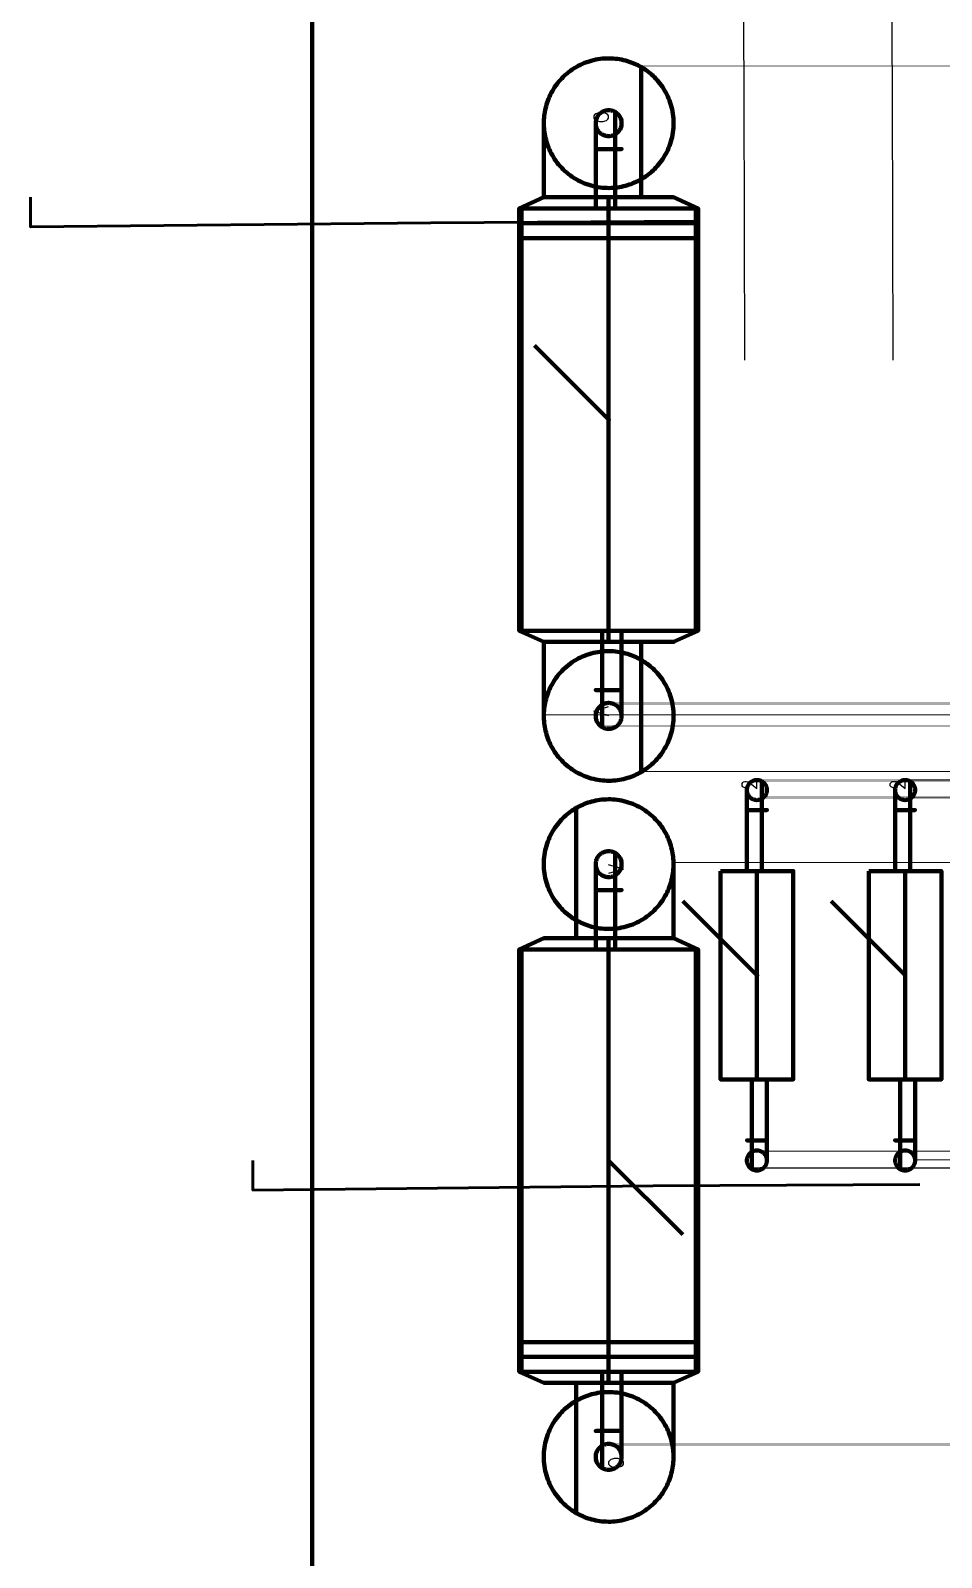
# Model space of a CAD drawing. Header units: inches. Extents: x -0.4 to 8, y -0.5 to 10.5.
# Drawn here: x -0.38 to 0.849, y 4.564 to 6.625 of the extents above; entities that cross this region are included whole.
import ezdxf

# ---------------------------------------------------------------- set-up
doc = ezdxf.new("R2010")
doc.units = ezdxf.units.IN
doc.header["$LTSCALE"] = 0.504853
doc.header["$MEASUREMENT"] = 0
for name, color, linetype in [('1', 7, 'Continuous'), ('105', 7, 'Continuous'), ('135', 7, 'Continuous'), ('2', 7, 'Continuous'), ('25', 7, 'Continuous'), ('3', 7, 'Continuous'), ('55', 7, 'Continuous'), ('80', 7, 'Continuous'), ('85', 7, 'Continuous')]:
    doc.layers.add(name, color=color, linetype=linetype)
doc.styles.get("Standard").update_dxf_attribs({"font": 'ROMANS.SHX'})

# ---------------------------------------------------------------- blocks, each defined once
blk = doc.blocks.new('H74')
at = {"color": 1, "linetype": 'Continuous', "lineweight": 211}
for p, q in [((0.115, 0.1206, 0.1206), (0.1, 0.0875, 0.1206)), ((0.685, 0.1206, 0.1206), (0.115, 0.1206, 0.1206)), ((0.7, 0.0875, 0.1206), (0.685, 0.1206, 0.1206)), ((0.1, 0, 0.2081), (0.115, 0, 0.2412)), ((0.1, 0, 0.0331), (0.115, 0)), ((0.115, 0, 0.2412), (0.685, 0, 0.2412)), ((0.115, 0), (0.685, 0)), ((0.685, 0, 0.2412), (0.7, 0, 0.2081)), ((0.685, 0), (0.7, 0, 0.0331)), ((0.1, -0.0875, 0.1206), (0.115, -0.1206, 0.1206)), ((0.685, -0.1206, 0.1206), (0.7, -0.0875, 0.1206)), ((0.115, -0.1206, 0.1206), (0.685, -0.1206, 0.1206))]:
    blk.add_line(p, q, dxfattribs=at)
at = {"color": 1, "linetype": 'Continuous', "lineweight": 211, "extrusion": (1, 0, 0)}
for centre, radius in [((0, 0.1206, 0.115), 0.1206), ((0, 0.1206, 0.685), 0.1206), ((0, 0.1206, 0.7), 0.0875)]:
    blk.add_circle(centre, radius, dxfattribs=at)
at = {"color": 1, "linetype": 'Continuous', "lineweight": 211, "extrusion": (-1, 0, 0)}
for centre, radius in [((0, 0.1206, -0.115), 0.1206), ((0, 0.1206, -0.685), 0.1206), ((0, 0.1206, -0.1), 0.0875)]:
    blk.add_circle(centre, radius, dxfattribs=at)
at = {"color": 1, "linetype": 'Continuous', "lineweight": 211}
for points, weights, knots in [([(0, 0.0875), (0.151554, 0.0875), (0.075777, -0.04375), (0, -0.175), (-0.075777, -0.04375), (-0.151554, 0.0875), (0, 0.0875)], [1, 0.5, 1, 0.5, 1, 0.5, 1], [0, 0, 0, 0.33333333, 0.33333333, 0.66666667, 0.66666667, 1, 1, 1]), ([(0, 0.0875), (0.151554, 0.0875), (0.075777, -0.04375), (0, -0.175), (-0.075777, -0.04375), (-0.151554, 0.0875), (0, 0.0875)], [1, 0.5, 1, 0.5, 1, 0.5, 1], [0, 0, 0, 0.33333333, 0.33333333, 0.66666667, 0.66666667, 1, 1, 1]), ([(0.1, 0.0875, 0.1206), (0.09375, 0.0875, 0.1206), (0.0875, 0.0875, 0.1206), (0, 0.0875, 0.1206), (0, 0.0875, 0.0331), (0, 0.0875, 0.01655), (0, 0.0875)], [1, 1, 1, 0.707106781187, 1, 1, 1], [0, 0, 0, 0.07381438, 0.07381438, 0.80453951, 0.80453951, 1, 1, 1]), ([(0.1, 0.0875, 0.1206), (0.1, 0.0875, 0.272154), (0.1, -0.04375, 0.196377), (0.1, -0.175, 0.1206), (0.1, -0.04375, 0.044823), (0.1, 0.0875, -0.030954), (0.1, 0.0875, 0.1206)], [1, 0.5, 1, 0.5, 1, 0.5, 1], [0, 0, 0, 0.33333333, 0.33333333, 0.66666667, 0.66666667, 1, 1, 1]), ([(0.8, 0.0875), (0.8, 0.0875, 0.01655), (0.8, 0.0875, 0.0331), (0.8, 0.0875, 0.1206), (0.7125, 0.0875, 0.1206), (0.70625, 0.0875, 0.1206), (0.7, 0.0875, 0.1206)], [1, 1, 1, 0.707106781187, 1, 1, 1], [0, 0, 0, 0.19546049, 0.19546049, 0.92618562, 0.92618562, 1, 1, 1]), ([(0.7, 0.0875, 0.1206), (0.7, 0.0875, -0.030954), (0.7, -0.04375, 0.044823), (0.7, -0.175, 0.1206), (0.7, -0.04375, 0.196377), (0.7, 0.0875, 0.272154), (0.7, 0.0875, 0.1206)], [1, 0.5, 1, 0.5, 1, 0.5, 1], [0, 0, 0, 0.33333333, 0.33333333, 0.66666667, 0.66666667, 1, 1, 1]), ([(0.8, 0.0875), (0.951554, 0.0875), (0.875777, -0.04375), (0.8, -0.175), (0.724223, -0.04375), (0.648446, 0.0875), (0.8, 0.0875)], [1, 0.5, 1, 0.5, 1, 0.5, 1], [0, 0, 0, 0.33333333, 0.33333333, 0.66666667, 0.66666667, 1, 1, 1]), ([(0.8, 0.0875), (0.951554, 0.0875), (0.875777, -0.04375), (0.8, -0.175), (0.724223, -0.04375), (0.648446, 0.0875), (0.8, 0.0875)], [1, 0.5, 1, 0.5, 1, 0.5, 1], [0, 0, 0, 0.33333333, 0.33333333, 0.66666667, 0.66666667, 1, 1, 1]), ([(-0.075777, -0.04375), (-0.075777, -0.04375, 0.01655), (-0.075777, -0.04375, 0.0331), (-0.075777, -0.04375, 0.196377), (0.0875, -0.04375, 0.196377), (0.09375, -0.04375, 0.196377), (0.1, -0.04375, 0.196377)], [1, 1, 1, 0.707106781187, 1, 1, 1], [0, 0, 0, 0.19546049, 0.19546049, 0.92618562, 0.92618562, 1, 1, 1]), ([(0.075777, -0.04375), (0.075777, -0.04375, 0.01655), (0.075777, -0.04375, 0.0331), (0.075777, -0.04375, 0.044823), (0.0875, -0.04375, 0.044823), (0.09375, -0.04375, 0.044823), (0.1, -0.04375, 0.044823)], [1, 1, 1, 0.707106781187, 1, 1, 1], [0, 0, 0, 0.19546049, 0.19546049, 0.92618562, 0.92618562, 1, 1, 1]), ([(0.7, -0.04375, 0.196377), (0.70625, -0.04375, 0.196377), (0.7125, -0.04375, 0.196377), (0.875777, -0.04375, 0.196377), (0.875777, -0.04375, 0.0331), (0.875777, -0.04375, 0.01655), (0.875777, -0.04375)], [1, 1, 1, 0.707106781187, 1, 1, 1], [0, 0, 0, 0.07381438, 0.07381438, 0.80453951, 0.80453951, 1, 1, 1]), ([(0.7, -0.04375, 0.044823), (0.70625, -0.04375, 0.044823), (0.7125, -0.04375, 0.044823), (0.724223, -0.04375, 0.044823), (0.724223, -0.04375, 0.0331), (0.724223, -0.04375, 0.01655), (0.724223, -0.04375)], [1, 1, 1, 0.707106781187, 1, 1, 1], [0, 0, 0, 0.07381438, 0.07381438, 0.80453951, 0.80453951, 1, 1, 1])]:
    blk.add_rational_spline(points, weights, degree=2, knots=knots, dxfattribs=at)
at = {"layer": '2', "color": 3, "linetype": 'Continuous', "lineweight": 211}
blk.add_line((0.400006, 0, 0.106522), (0.500006, 0.1, 0.206522), dxfattribs=at)
blk.add_point((0.400006, 0, 0.106522), dxfattribs=at)
blk = doc.blocks.new('VR4')
at = {"color": 1, "linetype": 'Continuous', "lineweight": 211}
for p, q in [((0.685, 0.1175, 0.1205), (0.115, 0.1175, 0.1205)), ((0.685, 0.1175, 0.1205), (0.115, 0.1175, 0.1205)), ((0.685, 0.1175, 0.1205), (0.115, 0.1175, 0.1205)), ((0.665, 0.118, 0.1205), (0.645, 0.118, 0.1205)), ((0.685, 0, 0.003), (0.115, 0, 0.003)), ((0.115, 0, 0.238), (0.685, 0, 0.238)), ((0.685, 0, 0.003), (0.115, 0, 0.003)), ((0.115, 0, 0.238), (0.685, 0, 0.238)), ((0.685, 0, 0.003), (0.115, 0, 0.003)), ((0.115, 0, 0.238), (0.685, 0, 0.238)), ((0.645, 0, 0.2385), (0.665, 0, 0.2385)), ((0.645, 0, 0.0025), (0.665, 0, 0.0025)), ((0.685, -0.1175, 0.1205), (0.115, -0.1175, 0.1205)), ((0.685, -0.1175, 0.1205), (0.115, -0.1175, 0.1205)), ((0.685, -0.1175, 0.1205), (0.115, -0.1175, 0.1205)), ((0.645, -0.118, 0.1205), (0.665, -0.118, 0.1205))]:
    blk.add_line(p, q, dxfattribs=at)
at = {"color": 1, "linetype": 'Continuous', "lineweight": 211, "extrusion": (-1, 0, 0)}
for centre, radius in [((0, 0.1205, -0.115), 0.1175), ((0, 0.1205, -0.115), 0.1175), ((0, 0.1205, -0.115), 0.1175), ((0, 0.1205, -0.645), 0.118)]:
    blk.add_circle(centre, radius, dxfattribs=at)
at = {"color": 1, "linetype": 'Continuous', "lineweight": 211, "extrusion": (1, 0, 0)}
for centre, radius in [((0, 0.1205, 0.115), 0.1175), ((0, 0.1205, 0.665), 0.118), ((0, 0.1205, 0.685), 0.1175), ((0, 0.1205, 0.685), 0.1175), ((0, 0.1205, 0.685), 0.1175), ((0, 0.1205, 0.685), 0.1175)]:
    blk.add_circle(centre, radius, dxfattribs=at)
at = {"layer": '1', "color": 2, "linetype": 'Continuous', "lineweight": 211}
for points, weights, knots in [([(0, -0.0175, -0.082), (-0.030311, -0.0175, -0.082), (-0.015155, 0.00875, -0.082), (0, 0.035, -0.082), (0.015155, 0.00875, -0.082), (0.030311, -0.0175, -0.082), (0, -0.0175, -0.082)], [1, 0.5, 1, 0.5, 1, 0.5, 1], [0, 0, 0, 0.33333333, 0.33333333, 0.66666667, 0.66666667, 1, 1, 1]), ([(0, -0.0175, 0.0855), (-0.030311, -0.0175, 0.0855), (-0.015155, 0.00875, 0.0855), (0, 0.035, 0.0855), (0.015155, 0.00875, 0.0855), (0.030311, -0.0175, 0.0855), (0, -0.0175, 0.0855)], [1, 0.5, 1, 0.5, 1, 0.5, 1], [0, 0, 0, 0.33333333, 0.33333333, 0.66666667, 0.66666667, 1, 1, 1]), ([(0.115, 0.00875, 0.135655), (0.075, 0.00875, 0.135655), (0.035, 0.00875, 0.135655), (-0.015155, 0.00875, 0.135655), (-0.015155, 0.00875, 0.0855), (-0.015155, 0.00875, 0.00175), (-0.015155, 0.00875, -0.082)], [1, 1, 1, 0.707106781187, 1, 1, 1], [0, 0, 0, 0.26936256, 0.26936256, 0.43602214, 0.43602214, 1, 1, 1]), ([(0.115, 0.00875, 0.105345), (0.075, 0.00875, 0.105345), (0.035, 0.00875, 0.105345), (0.015155, 0.00875, 0.105345), (0.015155, 0.00875, 0.0855), (0.015155, 0.00875, 0.00175), (0.015155, 0.00875, -0.082)], [1, 1, 1, 0.707106781187, 1, 1, 1], [0, 0, 0, 0.26936256, 0.26936256, 0.43602214, 0.43602214, 1, 1, 1]), ([(0.035, -0.0175, 0.1205), (0.035, -0.0175, 0.150811), (0.035, 0.00875, 0.135655), (0.035, 0.035, 0.1205), (0.035, 0.00875, 0.105345), (0.035, -0.0175, 0.090189), (0.035, -0.0175, 0.1205)], [1, 0.5, 1, 0.5, 1, 0.5, 1], [0, 0, 0, 0.33333333, 0.33333333, 0.66666667, 0.66666667, 1, 1, 1]), ([(0.115, -0.0175, 0.1205), (0.115, -0.0175, 0.090189), (0.115, 0.00875, 0.105345), (0.115, 0.035, 0.1205), (0.115, 0.00875, 0.135655), (0.115, -0.0175, 0.150811), (0.115, -0.0175, 0.1205)], [1, 0.5, 1, 0.5, 1, 0.5, 1], [0, 0, 0, 0.33333333, 0.33333333, 0.66666667, 0.66666667, 1, 1, 1]), ([(0.8, 0.0175, -0.082), (0.8, 0.0175, 0.00175), (0.8, 0.0175, 0.0855), (0.8, 0.0175, 0.1205), (0.765, 0.0175, 0.1205), (0.725, 0.0175, 0.1205), (0.685, 0.0175, 0.1205)], [1, 1, 1, 0.707106781187, 1, 1, 1], [0, 0, 0, 0.56397786, 0.56397786, 0.73063744, 0.73063744, 1, 1, 1]), ([(0.685, 0.0175, 0.1205), (0.685, 0.0175, 0.090189), (0.685, -0.00875, 0.105345), (0.685, -0.035, 0.1205), (0.685, -0.00875, 0.135655), (0.685, 0.0175, 0.150811), (0.685, 0.0175, 0.1205)], [1, 0.5, 1, 0.5, 1, 0.5, 1], [0, 0, 0, 0.33333333, 0.33333333, 0.66666667, 0.66666667, 1, 1, 1]), ([(0.765, 0.0175, 0.1205), (0.765, 0.0175, 0.150811), (0.765, -0.00875, 0.135655), (0.765, -0.035, 0.1205), (0.765, -0.00875, 0.105345), (0.765, 0.0175, 0.090189), (0.765, 0.0175, 0.1205)], [1, 0.5, 1, 0.5, 1, 0.5, 1], [0, 0, 0, 0.33333333, 0.33333333, 0.66666667, 0.66666667, 1, 1, 1]), ([(0.8, 0.0175, 0.0855), (0.830311, 0.0175, 0.0855), (0.815155, -0.00875, 0.0855), (0.8, -0.035, 0.0855), (0.784845, -0.00875, 0.0855), (0.769689, 0.0175, 0.0855), (0.8, 0.0175, 0.0855)], [1, 0.5, 1, 0.5, 1, 0.5, 1], [0, 0, 0, 0.33333333, 0.33333333, 0.66666667, 0.66666667, 1, 1, 1]), ([(0.8, 0.0175, -0.082), (0.830311, 0.0175, -0.082), (0.815155, -0.00875, -0.082), (0.8, -0.035, -0.082), (0.784845, -0.00875, -0.082), (0.769689, 0.0175, -0.082), (0.8, 0.0175, -0.082)], [1, 0.5, 1, 0.5, 1, 0.5, 1], [0, 0, 0, 0.33333333, 0.33333333, 0.66666667, 0.66666667, 1, 1, 1]), ([(0, -0.0175, -0.082), (0, -0.0175, 0.00175), (0, -0.0175, 0.0855), (0, -0.0175, 0.1205), (0.035, -0.0175, 0.1205), (0.075, -0.0175, 0.1205), (0.115, -0.0175, 0.1205)], [1, 1, 1, 0.707106781187, 1, 1, 1], [0, 0, 0, 0.56397786, 0.56397786, 0.73063744, 0.73063744, 1, 1, 1]), ([(0.685, -0.00875, 0.135655), (0.725, -0.00875, 0.135655), (0.765, -0.00875, 0.135655), (0.815155, -0.00875, 0.135655), (0.815155, -0.00875, 0.0855), (0.815155, -0.00875, 0.00175), (0.815155, -0.00875, -0.082)], [1, 1, 1, 0.707106781187, 1, 1, 1], [0, 0, 0, 0.26936256, 0.26936256, 0.43602214, 0.43602214, 1, 1, 1]), ([(0.685, -0.00875, 0.105345), (0.725, -0.00875, 0.105345), (0.765, -0.00875, 0.105345), (0.784845, -0.00875, 0.105345), (0.784845, -0.00875, 0.0855), (0.784845, -0.00875, 0.00175), (0.784845, -0.00875, -0.082)], [1, 1, 1, 0.707106781187, 1, 1, 1], [0, 0, 0, 0.26936256, 0.26936256, 0.43602214, 0.43602214, 1, 1, 1])]:
    blk.add_rational_spline(points, weights, degree=2, knots=knots, dxfattribs=at)
at = {"layer": '2', "color": 2, "linetype": 'Continuous', "lineweight": 211}
blk.add_line((0.4, 0, 0.1205), (0.5, 0.1, 0.2205), dxfattribs=at)
blk.add_point((0.4, 0, 0.1205), dxfattribs=at)
at = {"layer": '3', "color": 2, "linetype": 'Continuous', "lineweight": 211, "char_height": 0.02, "attachment_point": 1}
for s, insert in [('{\\W0.859491;A}', (0, 0.02, 0.003)), ('{\\W0.872620;C}', (0.8, 0.02, 0.003))]:
    blk.add_mtext(s, dxfattribs=dict(at, insert=insert))
blk = doc.blocks.new('T2')
at = {"layer": '3', "color": 5, "linetype": 'Continuous', "lineweight": 211, "insert": (0, 0.04), "char_height": 0.04, "attachment_point": 1}
blk.add_mtext('{\\W105.000000;1}', dxfattribs=at)
blk = doc.blocks.new('VR3')
at = {"color": 1, "linetype": 'Continuous', "lineweight": 211}
for p, q in [((0.685, 0.1175, 0.1205), (0.115, 0.1175, 0.1205)), ((0.685, 0.1175, 0.1205), (0.115, 0.1175, 0.1205)), ((0.685, 0.1175, 0.1205), (0.115, 0.1175, 0.1205)), ((0.665, 0.118, 0.1205), (0.645, 0.118, 0.1205)), ((0.685, 0, 0.003), (0.115, 0, 0.003)), ((0.115, 0, 0.238), (0.685, 0, 0.238)), ((0.685, 0, 0.003), (0.115, 0, 0.003)), ((0.115, 0, 0.238), (0.685, 0, 0.238)), ((0.685, 0, 0.003), (0.115, 0, 0.003)), ((0.115, 0, 0.238), (0.685, 0, 0.238)), ((0.645, 0, 0.2385), (0.665, 0, 0.2385)), ((0.645, 0, 0.0025), (0.665, 0, 0.0025)), ((0.685, -0.1175, 0.1205), (0.115, -0.1175, 0.1205)), ((0.685, -0.1175, 0.1205), (0.115, -0.1175, 0.1205)), ((0.685, -0.1175, 0.1205), (0.115, -0.1175, 0.1205)), ((0.645, -0.118, 0.1205), (0.665, -0.118, 0.1205))]:
    blk.add_line(p, q, dxfattribs=at)
at = {"color": 1, "linetype": 'Continuous', "lineweight": 211, "extrusion": (-1, 0, 0)}
for centre, radius in [((0, 0.1205, -0.115), 0.1175), ((0, 0.1205, -0.115), 0.1175), ((0, 0.1205, -0.115), 0.1175), ((0, 0.1205, -0.645), 0.118)]:
    blk.add_circle(centre, radius, dxfattribs=at)
at = {"color": 1, "linetype": 'Continuous', "lineweight": 211, "extrusion": (1, 0, 0)}
for centre, radius in [((0, 0.1205, 0.115), 0.1175), ((0, 0.1205, 0.665), 0.118), ((0, 0.1205, 0.685), 0.1175), ((0, 0.1205, 0.685), 0.1175), ((0, 0.1205, 0.685), 0.1175), ((0, 0.1205, 0.685), 0.1175)]:
    blk.add_circle(centre, radius, dxfattribs=at)
at = {"layer": '1', "color": 2, "linetype": 'Continuous', "lineweight": 211}
for points, weights, knots in [([(0, -0.0175, -0.082), (-0.030311, -0.0175, -0.082), (-0.015155, 0.00875, -0.082), (0, 0.035, -0.082), (0.015155, 0.00875, -0.082), (0.030311, -0.0175, -0.082), (0, -0.0175, -0.082)], [1, 0.5, 1, 0.5, 1, 0.5, 1], [0, 0, 0, 0.33333333, 0.33333333, 0.66666667, 0.66666667, 1, 1, 1]), ([(0, -0.0175, 0.0855), (-0.030311, -0.0175, 0.0855), (-0.015155, 0.00875, 0.0855), (0, 0.035, 0.0855), (0.015155, 0.00875, 0.0855), (0.030311, -0.0175, 0.0855), (0, -0.0175, 0.0855)], [1, 0.5, 1, 0.5, 1, 0.5, 1], [0, 0, 0, 0.33333333, 0.33333333, 0.66666667, 0.66666667, 1, 1, 1]), ([(0.115, 0.00875, 0.135655), (0.075, 0.00875, 0.135655), (0.035, 0.00875, 0.135655), (-0.015155, 0.00875, 0.135655), (-0.015155, 0.00875, 0.0855), (-0.015155, 0.00875, 0.00175), (-0.015155, 0.00875, -0.082)], [1, 1, 1, 0.707106781187, 1, 1, 1], [0, 0, 0, 0.26936256, 0.26936256, 0.43602214, 0.43602214, 1, 1, 1]), ([(0.115, 0.00875, 0.105345), (0.075, 0.00875, 0.105345), (0.035, 0.00875, 0.105345), (0.015155, 0.00875, 0.105345), (0.015155, 0.00875, 0.0855), (0.015155, 0.00875, 0.00175), (0.015155, 0.00875, -0.082)], [1, 1, 1, 0.707106781187, 1, 1, 1], [0, 0, 0, 0.26936256, 0.26936256, 0.43602214, 0.43602214, 1, 1, 1]), ([(0.035, -0.0175, 0.1205), (0.035, -0.0175, 0.150811), (0.035, 0.00875, 0.135655), (0.035, 0.035, 0.1205), (0.035, 0.00875, 0.105345), (0.035, -0.0175, 0.090189), (0.035, -0.0175, 0.1205)], [1, 0.5, 1, 0.5, 1, 0.5, 1], [0, 0, 0, 0.33333333, 0.33333333, 0.66666667, 0.66666667, 1, 1, 1]), ([(0.115, -0.0175, 0.1205), (0.115, -0.0175, 0.090189), (0.115, 0.00875, 0.105345), (0.115, 0.035, 0.1205), (0.115, 0.00875, 0.135655), (0.115, -0.0175, 0.150811), (0.115, -0.0175, 0.1205)], [1, 0.5, 1, 0.5, 1, 0.5, 1], [0, 0, 0, 0.33333333, 0.33333333, 0.66666667, 0.66666667, 1, 1, 1]), ([(0.8, 0.0175, -0.082), (0.8, 0.0175, 0.00175), (0.8, 0.0175, 0.0855), (0.8, 0.0175, 0.1205), (0.765, 0.0175, 0.1205), (0.725, 0.0175, 0.1205), (0.685, 0.0175, 0.1205)], [1, 1, 1, 0.707106781187, 1, 1, 1], [0, 0, 0, 0.56397786, 0.56397786, 0.73063744, 0.73063744, 1, 1, 1]), ([(0.685, 0.0175, 0.1205), (0.685, 0.0175, 0.090189), (0.685, -0.00875, 0.105345), (0.685, -0.035, 0.1205), (0.685, -0.00875, 0.135655), (0.685, 0.0175, 0.150811), (0.685, 0.0175, 0.1205)], [1, 0.5, 1, 0.5, 1, 0.5, 1], [0, 0, 0, 0.33333333, 0.33333333, 0.66666667, 0.66666667, 1, 1, 1]), ([(0.765, 0.0175, 0.1205), (0.765, 0.0175, 0.150811), (0.765, -0.00875, 0.135655), (0.765, -0.035, 0.1205), (0.765, -0.00875, 0.105345), (0.765, 0.0175, 0.090189), (0.765, 0.0175, 0.1205)], [1, 0.5, 1, 0.5, 1, 0.5, 1], [0, 0, 0, 0.33333333, 0.33333333, 0.66666667, 0.66666667, 1, 1, 1]), ([(0.8, 0.0175, 0.0855), (0.830311, 0.0175, 0.0855), (0.815155, -0.00875, 0.0855), (0.8, -0.035, 0.0855), (0.784845, -0.00875, 0.0855), (0.769689, 0.0175, 0.0855), (0.8, 0.0175, 0.0855)], [1, 0.5, 1, 0.5, 1, 0.5, 1], [0, 0, 0, 0.33333333, 0.33333333, 0.66666667, 0.66666667, 1, 1, 1]), ([(0.8, 0.0175, -0.082), (0.830311, 0.0175, -0.082), (0.815155, -0.00875, -0.082), (0.8, -0.035, -0.082), (0.784845, -0.00875, -0.082), (0.769689, 0.0175, -0.082), (0.8, 0.0175, -0.082)], [1, 0.5, 1, 0.5, 1, 0.5, 1], [0, 0, 0, 0.33333333, 0.33333333, 0.66666667, 0.66666667, 1, 1, 1]), ([(0, -0.0175, -0.082), (0, -0.0175, 0.00175), (0, -0.0175, 0.0855), (0, -0.0175, 0.1205), (0.035, -0.0175, 0.1205), (0.075, -0.0175, 0.1205), (0.115, -0.0175, 0.1205)], [1, 1, 1, 0.707106781187, 1, 1, 1], [0, 0, 0, 0.56397786, 0.56397786, 0.73063744, 0.73063744, 1, 1, 1]), ([(0.685, -0.00875, 0.135655), (0.725, -0.00875, 0.135655), (0.765, -0.00875, 0.135655), (0.815155, -0.00875, 0.135655), (0.815155, -0.00875, 0.0855), (0.815155, -0.00875, 0.00175), (0.815155, -0.00875, -0.082)], [1, 1, 1, 0.707106781187, 1, 1, 1], [0, 0, 0, 0.26936256, 0.26936256, 0.43602214, 0.43602214, 1, 1, 1]), ([(0.685, -0.00875, 0.105345), (0.725, -0.00875, 0.105345), (0.765, -0.00875, 0.105345), (0.784845, -0.00875, 0.105345), (0.784845, -0.00875, 0.0855), (0.784845, -0.00875, 0.00175), (0.784845, -0.00875, -0.082)], [1, 1, 1, 0.707106781187, 1, 1, 1], [0, 0, 0, 0.26936256, 0.26936256, 0.43602214, 0.43602214, 1, 1, 1])]:
    blk.add_rational_spline(points, weights, degree=2, knots=knots, dxfattribs=at)
at = {"layer": '2', "color": 2, "linetype": 'Continuous', "lineweight": 211}
blk.add_line((0.4, 0, 0.1205), (0.5, 0.1, 0.2205), dxfattribs=at)
blk.add_point((0.4, 0, 0.1205), dxfattribs=at)
at = {"layer": '3', "color": 2, "linetype": 'Continuous', "lineweight": 211, "char_height": 0.02, "attachment_point": 1}
for s, insert in [('{\\W0.859491;A}', (0, 0.02, 0.003)), ('{\\W0.872620;C}', (0.8, 0.02, 0.003))]:
    blk.add_mtext(s, dxfattribs=dict(at, insert=insert))
blk = doc.blocks.new('L2')
at = {"layer": '3', "color": 5, "linetype": 'Continuous', "lineweight": 211, "insert": (0, 0.04), "char_height": 0.04, "attachment_point": 1}
blk.add_mtext('{\\W105.000000;1}', dxfattribs=at)
blk = doc.blocks.new('R25')
at = {"color": 1, "linetype": 'Continuous', "lineweight": 211}
for p, q in [((0.3905, 0.049, 0.049), (0.1095, 0.049, 0.049)), ((0.3905, 0.049, 0.049), (0.1095, 0.049, 0.049)), ((0.3905, 0.049, 0.049), (0.1095, 0.049, 0.049)), ((0.1095, 0, 0.098), (0.3905, 0, 0.098)), ((0.3905, 0), (0.1095, 0)), ((0.1095, 0, 0.098), (0.3905, 0, 0.098)), ((0.3905, 0), (0.1095, 0)), ((0.1095, 0, 0.098), (0.3905, 0, 0.098)), ((0.3905, 0), (0.1095, 0)), ((0.3905, -0.049, 0.049), (0.1095, -0.049, 0.049)), ((0.3905, -0.049, 0.049), (0.1095, -0.049, 0.049)), ((0.3905, -0.049, 0.049), (0.1095, -0.049, 0.049))]:
    blk.add_line(p, q, dxfattribs=at)
at = {"color": 1, "linetype": 'Continuous', "lineweight": 211, "extrusion": (-1, 0, 0)}
blk.add_circle((0, 0.049, -0.1095), 0.049, dxfattribs=at)
blk.add_circle((0, 0.049, -0.1095), 0.049, dxfattribs=at)
blk.add_circle((0, 0.049, -0.1095), 0.049, dxfattribs=at)
at = {"color": 1, "linetype": 'Continuous', "lineweight": 211, "extrusion": (1, 0, 0)}
for centre in [(0, 0.049, 0.1095), (0, 0.049, 0.3905), (0, 0.049, 0.3905), (0, 0.049, 0.3905), (0, 0.049, 0.3905)]:
    blk.add_circle(centre, 0.049, dxfattribs=at)
at = {"layer": '1', "color": 2, "linetype": 'Continuous', "lineweight": 211}
for points, weights, knots in [([(0, -0.0135, -0.082), (-0.023383, -0.0135, -0.082), (-0.011691, 0.00675, -0.082), (0, 0.027, -0.082), (0.011691, 0.00675, -0.082), (0.023383, -0.0135, -0.082), (0, -0.0135, -0.082)], [1, 0.5, 1, 0.5, 1, 0.5, 1], [0, 0, 0, 0.33333333, 0.33333333, 0.66666667, 0.66666667, 1, 1, 1]), ([(0, -0.0135, 0.022), (-0.023383, -0.0135, 0.022), (-0.011691, 0.00675, 0.022), (0, 0.027, 0.022), (0.011691, 0.00675, 0.022), (0.023383, -0.0135, 0.022), (0, -0.0135, 0.022)], [1, 0.5, 1, 0.5, 1, 0.5, 1], [0, 0, 0, 0.33333333, 0.33333333, 0.66666667, 0.66666667, 1, 1, 1]), ([(0.1095, 0.00675, 0.060691), (0.06825, 0.00675, 0.060691), (0.027, 0.00675, 0.060691), (-0.011691, 0.00675, 0.060691), (-0.011691, 0.00675, 0.022), (-0.011691, 0.00675, -0.03), (-0.011691, 0.00675, -0.082)], [1, 1, 1, 0.707106781187, 1, 1, 1], [0, 0, 0, 0.36718274, 0.36718274, 0.53712722, 0.53712722, 1, 1, 1]), ([(0.1095, 0.00675, 0.037309), (0.06825, 0.00675, 0.037309), (0.027, 0.00675, 0.037309), (0.011691, 0.00675, 0.037309), (0.011691, 0.00675, 0.022), (0.011691, 0.00675, -0.03), (0.011691, 0.00675, -0.082)], [1, 1, 1, 0.707106781187, 1, 1, 1], [0, 0, 0, 0.36718274, 0.36718274, 0.53712722, 0.53712722, 1, 1, 1]), ([(0.027, -0.0135, 0.049), (0.027, -0.0135, 0.072383), (0.027, 0.00675, 0.060691), (0.027, 0.027, 0.049), (0.027, 0.00675, 0.037309), (0.027, -0.0135, 0.025617), (0.027, -0.0135, 0.049)], [1, 0.5, 1, 0.5, 1, 0.5, 1], [0, 0, 0, 0.33333333, 0.33333333, 0.66666667, 0.66666667, 1, 1, 1]), ([(0.1095, -0.0135, 0.049), (0.1095, -0.0135, 0.025617), (0.1095, 0.00675, 0.037309), (0.1095, 0.027, 0.049), (0.1095, 0.00675, 0.060691), (0.1095, -0.0135, 0.072383), (0.1095, -0.0135, 0.049)], [1, 0.5, 1, 0.5, 1, 0.5, 1], [0, 0, 0, 0.33333333, 0.33333333, 0.66666667, 0.66666667, 1, 1, 1]), ([(0.5, 0.0135, -0.082), (0.5, 0.0135, -0.03), (0.5, 0.0135, 0.022), (0.5, 0.0135, 0.049), (0.473, 0.0135, 0.049), (0.43175, 0.0135, 0.049), (0.3905, 0.0135, 0.049)], [1, 1, 1, 0.707106781187, 1, 1, 1], [0, 0, 0, 0.46287278, 0.46287278, 0.63281726, 0.63281726, 1, 1, 1]), ([(0.3905, 0.0135, 0.049), (0.3905, 0.0135, 0.025617), (0.3905, -0.00675, 0.037309), (0.3905, -0.027, 0.049), (0.3905, -0.00675, 0.060691), (0.3905, 0.0135, 0.072383), (0.3905, 0.0135, 0.049)], [1, 0.5, 1, 0.5, 1, 0.5, 1], [0, 0, 0, 0.33333333, 0.33333333, 0.66666667, 0.66666667, 1, 1, 1]), ([(0.473, 0.0135, 0.049), (0.473, 0.0135, 0.072383), (0.473, -0.00675, 0.060691), (0.473, -0.027, 0.049), (0.473, -0.00675, 0.037309), (0.473, 0.0135, 0.025617), (0.473, 0.0135, 0.049)], [1, 0.5, 1, 0.5, 1, 0.5, 1], [0, 0, 0, 0.33333333, 0.33333333, 0.66666667, 0.66666667, 1, 1, 1]), ([(0.5, 0.0135, 0.022), (0.523383, 0.0135, 0.022), (0.511691, -0.00675, 0.022), (0.5, -0.027, 0.022), (0.488309, -0.00675, 0.022), (0.476617, 0.0135, 0.022), (0.5, 0.0135, 0.022)], [1, 0.5, 1, 0.5, 1, 0.5, 1], [0, 0, 0, 0.33333333, 0.33333333, 0.66666667, 0.66666667, 1, 1, 1]), ([(0.5, 0.0135, -0.082), (0.523383, 0.0135, -0.082), (0.511691, -0.00675, -0.082), (0.5, -0.027, -0.082), (0.488309, -0.00675, -0.082), (0.476617, 0.0135, -0.082), (0.5, 0.0135, -0.082)], [1, 0.5, 1, 0.5, 1, 0.5, 1], [0, 0, 0, 0.33333333, 0.33333333, 0.66666667, 0.66666667, 1, 1, 1]), ([(0, -0.0135, -0.082), (0, -0.0135, -0.03), (0, -0.0135, 0.022), (0, -0.0135, 0.049), (0.027, -0.0135, 0.049), (0.06825, -0.0135, 0.049), (0.1095, -0.0135, 0.049)], [1, 1, 1, 0.707106781187, 1, 1, 1], [0, 0, 0, 0.46287278, 0.46287278, 0.63281726, 0.63281726, 1, 1, 1]), ([(0.3905, -0.00675, 0.060691), (0.43175, -0.00675, 0.060691), (0.473, -0.00675, 0.060691), (0.511691, -0.00675, 0.060691), (0.511691, -0.00675, 0.022), (0.511691, -0.00675, -0.03), (0.511691, -0.00675, -0.082)], [1, 1, 1, 0.707106781187, 1, 1, 1], [0, 0, 0, 0.36718274, 0.36718274, 0.53712722, 0.53712722, 1, 1, 1]), ([(0.3905, -0.00675, 0.037309), (0.43175, -0.00675, 0.037309), (0.473, -0.00675, 0.037309), (0.488309, -0.00675, 0.037309), (0.488309, -0.00675, 0.022), (0.488309, -0.00675, -0.03), (0.488309, -0.00675, -0.082)], [1, 1, 1, 0.707106781187, 1, 1, 1], [0, 0, 0, 0.36718274, 0.36718274, 0.53712722, 0.53712722, 1, 1, 1])]:
    blk.add_rational_spline(points, weights, degree=2, knots=knots, dxfattribs=at)
at = {"layer": '2', "color": 2, "linetype": 'Continuous', "lineweight": 211}
blk.add_line((0.25, 0, 0.049), (0.35, 0.1, 0.149), dxfattribs=at)
blk.add_point((0.25, 0, 0.049), dxfattribs=at)
at = {"layer": '3', "color": 2, "linetype": 'Continuous', "lineweight": 211, "char_height": 0.02, "attachment_point": 1}
for s, insert in [('{\\W0.852075;2}', (0.5, 0.02)), ('{\\W210.000000;1}', (0, 0.02))]:
    blk.add_mtext(s, dxfattribs=dict(at, insert=insert))
blk = doc.blocks.new('R24')
at = {"color": 1, "linetype": 'Continuous', "lineweight": 211}
for p, q in [((0.3905, 0.049, 0.049), (0.1095, 0.049, 0.049)), ((0.3905, 0.049, 0.049), (0.1095, 0.049, 0.049)), ((0.3905, 0.049, 0.049), (0.1095, 0.049, 0.049)), ((0.1095, 0, 0.098), (0.3905, 0, 0.098)), ((0.3905, 0), (0.1095, 0)), ((0.1095, 0, 0.098), (0.3905, 0, 0.098)), ((0.3905, 0), (0.1095, 0)), ((0.1095, 0, 0.098), (0.3905, 0, 0.098)), ((0.3905, 0), (0.1095, 0)), ((0.3905, -0.049, 0.049), (0.1095, -0.049, 0.049)), ((0.3905, -0.049, 0.049), (0.1095, -0.049, 0.049)), ((0.3905, -0.049, 0.049), (0.1095, -0.049, 0.049))]:
    blk.add_line(p, q, dxfattribs=at)
at = {"color": 1, "linetype": 'Continuous', "lineweight": 211, "extrusion": (-1, 0, 0)}
blk.add_circle((0, 0.049, -0.1095), 0.049, dxfattribs=at)
blk.add_circle((0, 0.049, -0.1095), 0.049, dxfattribs=at)
blk.add_circle((0, 0.049, -0.1095), 0.049, dxfattribs=at)
at = {"color": 1, "linetype": 'Continuous', "lineweight": 211, "extrusion": (1, 0, 0)}
for centre in [(0, 0.049, 0.1095), (0, 0.049, 0.3905), (0, 0.049, 0.3905), (0, 0.049, 0.3905), (0, 0.049, 0.3905)]:
    blk.add_circle(centre, 0.049, dxfattribs=at)
at = {"layer": '1', "color": 2, "linetype": 'Continuous', "lineweight": 211}
for points, weights, knots in [([(0, -0.0135, -0.082), (-0.023383, -0.0135, -0.082), (-0.011691, 0.00675, -0.082), (0, 0.027, -0.082), (0.011691, 0.00675, -0.082), (0.023383, -0.0135, -0.082), (0, -0.0135, -0.082)], [1, 0.5, 1, 0.5, 1, 0.5, 1], [0, 0, 0, 0.33333333, 0.33333333, 0.66666667, 0.66666667, 1, 1, 1]), ([(0, -0.0135, 0.022), (-0.023383, -0.0135, 0.022), (-0.011691, 0.00675, 0.022), (0, 0.027, 0.022), (0.011691, 0.00675, 0.022), (0.023383, -0.0135, 0.022), (0, -0.0135, 0.022)], [1, 0.5, 1, 0.5, 1, 0.5, 1], [0, 0, 0, 0.33333333, 0.33333333, 0.66666667, 0.66666667, 1, 1, 1]), ([(0.1095, 0.00675, 0.060691), (0.06825, 0.00675, 0.060691), (0.027, 0.00675, 0.060691), (-0.011691, 0.00675, 0.060691), (-0.011691, 0.00675, 0.022), (-0.011691, 0.00675, -0.03), (-0.011691, 0.00675, -0.082)], [1, 1, 1, 0.707106781187, 1, 1, 1], [0, 0, 0, 0.36718274, 0.36718274, 0.53712722, 0.53712722, 1, 1, 1]), ([(0.1095, 0.00675, 0.037309), (0.06825, 0.00675, 0.037309), (0.027, 0.00675, 0.037309), (0.011691, 0.00675, 0.037309), (0.011691, 0.00675, 0.022), (0.011691, 0.00675, -0.03), (0.011691, 0.00675, -0.082)], [1, 1, 1, 0.707106781187, 1, 1, 1], [0, 0, 0, 0.36718274, 0.36718274, 0.53712722, 0.53712722, 1, 1, 1]), ([(0.027, -0.0135, 0.049), (0.027, -0.0135, 0.072383), (0.027, 0.00675, 0.060691), (0.027, 0.027, 0.049), (0.027, 0.00675, 0.037309), (0.027, -0.0135, 0.025617), (0.027, -0.0135, 0.049)], [1, 0.5, 1, 0.5, 1, 0.5, 1], [0, 0, 0, 0.33333333, 0.33333333, 0.66666667, 0.66666667, 1, 1, 1]), ([(0.1095, -0.0135, 0.049), (0.1095, -0.0135, 0.025617), (0.1095, 0.00675, 0.037309), (0.1095, 0.027, 0.049), (0.1095, 0.00675, 0.060691), (0.1095, -0.0135, 0.072383), (0.1095, -0.0135, 0.049)], [1, 0.5, 1, 0.5, 1, 0.5, 1], [0, 0, 0, 0.33333333, 0.33333333, 0.66666667, 0.66666667, 1, 1, 1]), ([(0.5, 0.0135, -0.082), (0.5, 0.0135, -0.03), (0.5, 0.0135, 0.022), (0.5, 0.0135, 0.049), (0.473, 0.0135, 0.049), (0.43175, 0.0135, 0.049), (0.3905, 0.0135, 0.049)], [1, 1, 1, 0.707106781187, 1, 1, 1], [0, 0, 0, 0.46287278, 0.46287278, 0.63281726, 0.63281726, 1, 1, 1]), ([(0.3905, 0.0135, 0.049), (0.3905, 0.0135, 0.025617), (0.3905, -0.00675, 0.037309), (0.3905, -0.027, 0.049), (0.3905, -0.00675, 0.060691), (0.3905, 0.0135, 0.072383), (0.3905, 0.0135, 0.049)], [1, 0.5, 1, 0.5, 1, 0.5, 1], [0, 0, 0, 0.33333333, 0.33333333, 0.66666667, 0.66666667, 1, 1, 1]), ([(0.473, 0.0135, 0.049), (0.473, 0.0135, 0.072383), (0.473, -0.00675, 0.060691), (0.473, -0.027, 0.049), (0.473, -0.00675, 0.037309), (0.473, 0.0135, 0.025617), (0.473, 0.0135, 0.049)], [1, 0.5, 1, 0.5, 1, 0.5, 1], [0, 0, 0, 0.33333333, 0.33333333, 0.66666667, 0.66666667, 1, 1, 1]), ([(0.5, 0.0135, 0.022), (0.523383, 0.0135, 0.022), (0.511691, -0.00675, 0.022), (0.5, -0.027, 0.022), (0.488309, -0.00675, 0.022), (0.476617, 0.0135, 0.022), (0.5, 0.0135, 0.022)], [1, 0.5, 1, 0.5, 1, 0.5, 1], [0, 0, 0, 0.33333333, 0.33333333, 0.66666667, 0.66666667, 1, 1, 1]), ([(0.5, 0.0135, -0.082), (0.523383, 0.0135, -0.082), (0.511691, -0.00675, -0.082), (0.5, -0.027, -0.082), (0.488309, -0.00675, -0.082), (0.476617, 0.0135, -0.082), (0.5, 0.0135, -0.082)], [1, 0.5, 1, 0.5, 1, 0.5, 1], [0, 0, 0, 0.33333333, 0.33333333, 0.66666667, 0.66666667, 1, 1, 1]), ([(0, -0.0135, -0.082), (0, -0.0135, -0.03), (0, -0.0135, 0.022), (0, -0.0135, 0.049), (0.027, -0.0135, 0.049), (0.06825, -0.0135, 0.049), (0.1095, -0.0135, 0.049)], [1, 1, 1, 0.707106781187, 1, 1, 1], [0, 0, 0, 0.46287278, 0.46287278, 0.63281726, 0.63281726, 1, 1, 1]), ([(0.3905, -0.00675, 0.060691), (0.43175, -0.00675, 0.060691), (0.473, -0.00675, 0.060691), (0.511691, -0.00675, 0.060691), (0.511691, -0.00675, 0.022), (0.511691, -0.00675, -0.03), (0.511691, -0.00675, -0.082)], [1, 1, 1, 0.707106781187, 1, 1, 1], [0, 0, 0, 0.36718274, 0.36718274, 0.53712722, 0.53712722, 1, 1, 1]), ([(0.3905, -0.00675, 0.037309), (0.43175, -0.00675, 0.037309), (0.473, -0.00675, 0.037309), (0.488309, -0.00675, 0.037309), (0.488309, -0.00675, 0.022), (0.488309, -0.00675, -0.03), (0.488309, -0.00675, -0.082)], [1, 1, 1, 0.707106781187, 1, 1, 1], [0, 0, 0, 0.36718274, 0.36718274, 0.53712722, 0.53712722, 1, 1, 1])]:
    blk.add_rational_spline(points, weights, degree=2, knots=knots, dxfattribs=at)
at = {"layer": '2', "color": 2, "linetype": 'Continuous', "lineweight": 211}
blk.add_line((0.25, 0, 0.049), (0.35, 0.1, 0.149), dxfattribs=at)
blk.add_point((0.25, 0, 0.049), dxfattribs=at)
at = {"layer": '3', "color": 2, "linetype": 'Continuous', "lineweight": 211, "char_height": 0.02, "attachment_point": 1}
for s, insert in [('{\\W0.852075;2}', (0.5, 0.02)), ('{\\W210.000000;1}', (0, 0.02))]:
    blk.add_mtext(s, dxfattribs=dict(at, insert=insert))
blk = doc.blocks.new('H73')
at = {"color": 1, "linetype": 'Continuous', "lineweight": 211}
for p, q in [((0.115, 0.1206, 0.1206), (0.1, 0.0875, 0.1206)), ((0.685, 0.1206, 0.1206), (0.115, 0.1206, 0.1206)), ((0.7, 0.0875, 0.1206), (0.685, 0.1206, 0.1206)), ((0.1, 0, 0.2081), (0.115, 0, 0.2412)), ((0.1, 0, 0.0331), (0.115, 0)), ((0.115, 0, 0.2412), (0.685, 0, 0.2412)), ((0.115, 0), (0.685, 0)), ((0.685, 0, 0.2412), (0.7, 0, 0.2081)), ((0.685, 0), (0.7, 0, 0.0331)), ((0.1, -0.0875, 0.1206), (0.115, -0.1206, 0.1206)), ((0.685, -0.1206, 0.1206), (0.7, -0.0875, 0.1206)), ((0.115, -0.1206, 0.1206), (0.685, -0.1206, 0.1206))]:
    blk.add_line(p, q, dxfattribs=at)
at = {"color": 1, "linetype": 'Continuous', "lineweight": 211, "extrusion": (1, 0, 0)}
for centre, radius in [((0, 0.1206, 0.115), 0.1206), ((0, 0.1206, 0.685), 0.1206), ((0, 0.1206, 0.7), 0.0875)]:
    blk.add_circle(centre, radius, dxfattribs=at)
at = {"color": 1, "linetype": 'Continuous', "lineweight": 211, "extrusion": (-1, 0, 0)}
for centre, radius in [((0, 0.1206, -0.115), 0.1206), ((0, 0.1206, -0.685), 0.1206), ((0, 0.1206, -0.1), 0.0875)]:
    blk.add_circle(centre, radius, dxfattribs=at)
at = {"color": 1, "linetype": 'Continuous', "lineweight": 211}
for points, weights, knots in [([(0, 0.0875), (0.151554, 0.0875), (0.075777, -0.04375), (0, -0.175), (-0.075777, -0.04375), (-0.151554, 0.0875), (0, 0.0875)], [1, 0.5, 1, 0.5, 1, 0.5, 1], [0, 0, 0, 0.33333333, 0.33333333, 0.66666667, 0.66666667, 1, 1, 1]), ([(0, 0.0875), (0.151554, 0.0875), (0.075777, -0.04375), (0, -0.175), (-0.075777, -0.04375), (-0.151554, 0.0875), (0, 0.0875)], [1, 0.5, 1, 0.5, 1, 0.5, 1], [0, 0, 0, 0.33333333, 0.33333333, 0.66666667, 0.66666667, 1, 1, 1]), ([(0.1, 0.0875, 0.1206), (0.09375, 0.0875, 0.1206), (0.0875, 0.0875, 0.1206), (0, 0.0875, 0.1206), (0, 0.0875, 0.0331), (0, 0.0875, 0.01655), (0, 0.0875)], [1, 1, 1, 0.707106781187, 1, 1, 1], [0, 0, 0, 0.07381438, 0.07381438, 0.80453951, 0.80453951, 1, 1, 1]), ([(0.1, 0.0875, 0.1206), (0.1, 0.0875, 0.272154), (0.1, -0.04375, 0.196377), (0.1, -0.175, 0.1206), (0.1, -0.04375, 0.044823), (0.1, 0.0875, -0.030954), (0.1, 0.0875, 0.1206)], [1, 0.5, 1, 0.5, 1, 0.5, 1], [0, 0, 0, 0.33333333, 0.33333333, 0.66666667, 0.66666667, 1, 1, 1]), ([(0.8, 0.0875), (0.8, 0.0875, 0.01655), (0.8, 0.0875, 0.0331), (0.8, 0.0875, 0.1206), (0.7125, 0.0875, 0.1206), (0.70625, 0.0875, 0.1206), (0.7, 0.0875, 0.1206)], [1, 1, 1, 0.707106781187, 1, 1, 1], [0, 0, 0, 0.19546049, 0.19546049, 0.92618562, 0.92618562, 1, 1, 1]), ([(0.7, 0.0875, 0.1206), (0.7, 0.0875, -0.030954), (0.7, -0.04375, 0.044823), (0.7, -0.175, 0.1206), (0.7, -0.04375, 0.196377), (0.7, 0.0875, 0.272154), (0.7, 0.0875, 0.1206)], [1, 0.5, 1, 0.5, 1, 0.5, 1], [0, 0, 0, 0.33333333, 0.33333333, 0.66666667, 0.66666667, 1, 1, 1]), ([(0.8, 0.0875), (0.951554, 0.0875), (0.875777, -0.04375), (0.8, -0.175), (0.724223, -0.04375), (0.648446, 0.0875), (0.8, 0.0875)], [1, 0.5, 1, 0.5, 1, 0.5, 1], [0, 0, 0, 0.33333333, 0.33333333, 0.66666667, 0.66666667, 1, 1, 1]), ([(0.8, 0.0875), (0.951554, 0.0875), (0.875777, -0.04375), (0.8, -0.175), (0.724223, -0.04375), (0.648446, 0.0875), (0.8, 0.0875)], [1, 0.5, 1, 0.5, 1, 0.5, 1], [0, 0, 0, 0.33333333, 0.33333333, 0.66666667, 0.66666667, 1, 1, 1]), ([(-0.075777, -0.04375), (-0.075777, -0.04375, 0.01655), (-0.075777, -0.04375, 0.0331), (-0.075777, -0.04375, 0.196377), (0.0875, -0.04375, 0.196377), (0.09375, -0.04375, 0.196377), (0.1, -0.04375, 0.196377)], [1, 1, 1, 0.707106781187, 1, 1, 1], [0, 0, 0, 0.19546049, 0.19546049, 0.92618562, 0.92618562, 1, 1, 1]), ([(0.075777, -0.04375), (0.075777, -0.04375, 0.01655), (0.075777, -0.04375, 0.0331), (0.075777, -0.04375, 0.044823), (0.0875, -0.04375, 0.044823), (0.09375, -0.04375, 0.044823), (0.1, -0.04375, 0.044823)], [1, 1, 1, 0.707106781187, 1, 1, 1], [0, 0, 0, 0.19546049, 0.19546049, 0.92618562, 0.92618562, 1, 1, 1]), ([(0.7, -0.04375, 0.196377), (0.70625, -0.04375, 0.196377), (0.7125, -0.04375, 0.196377), (0.875777, -0.04375, 0.196377), (0.875777, -0.04375, 0.0331), (0.875777, -0.04375, 0.01655), (0.875777, -0.04375)], [1, 1, 1, 0.707106781187, 1, 1, 1], [0, 0, 0, 0.07381438, 0.07381438, 0.80453951, 0.80453951, 1, 1, 1]), ([(0.7, -0.04375, 0.044823), (0.70625, -0.04375, 0.044823), (0.7125, -0.04375, 0.044823), (0.724223, -0.04375, 0.044823), (0.724223, -0.04375, 0.0331), (0.724223, -0.04375, 0.01655), (0.724223, -0.04375)], [1, 1, 1, 0.707106781187, 1, 1, 1], [0, 0, 0, 0.07381438, 0.07381438, 0.80453951, 0.80453951, 1, 1, 1])]:
    blk.add_rational_spline(points, weights, degree=2, knots=knots, dxfattribs=at)
at = {"layer": '2', "color": 3, "linetype": 'Continuous', "lineweight": 211}
blk.add_line((0.400006, 0, 0.106522), (0.500006, 0.1, 0.206522), dxfattribs=at)
blk.add_point((0.400006, 0, 0.106522), dxfattribs=at)

msp = doc.modelspace()

# ---------------------------------------------------------------- linework, layer by layer
at = {"layer": '135', "color": 1, "linetype": 'Continuous', "lineweight": 211}
for points in [[(0.19, 0, 0.641), (0, 0.19, 0.641), (0, 7.14, 0.641), (0.0001, 7.14, 0.641)], [(0.0001, 7.14, 0), (0, 7.14, 0), (0, 0.19, 0), (0.19, 0, 0)], [(0.19, 0, 0.641), (0, 0.19, 0.641), (0, 7.14, 0.641), (0.0001, 7.14, 0.641)], [(0.0001, 7.14, 0), (0, 7.14, 0), (0, 0.19, 0), (0.19, 0, 0)], [(0.19, 0, -0.418), (0, 0.19, -0.418), (0, 7.14, -0.418), (0.0001, 7.14, -0.418)], [(0.0001, 7.14, -0.062), (0, 7.14, -0.062), (0, 0.19, -0.062), (0.19, 0, -0.062)], [(0.19, 0, -0.418), (0, 0.19, -0.418), (0, 7.14, -0.418), (0.0001, 7.14, -0.418)], [(0.0001, 7.14, -0.062), (0, 7.14, -0.062), (0, 0.19, -0.062), (0.19, 0, -0.062)]]:
    msp.add_polyline3d(points, dxfattribs=at)

# ---------------------------------------------------------------- block references
at = {"layer": '105', "color": 8, "linetype": 'Continuous', "lineweight": 211}
for name, p, rotation in [('VR3', (0.4, 5.7), 90), ('VR4', (0.4, 5.5), 270)]:
    msp.add_blockref(name, p, dxfattribs=dict(at, rotation=rotation))
at = {"layer": '25', "color": 8, "linetype": 'Continuous', "lineweight": 211, "rotation": 90}
for name, p in [('R24', (0.6, 5.1)), ('R25', (0.8, 5.1))]:
    msp.add_blockref(name, p, dxfattribs=at)
at = {"layer": '55', "color": 8, "linetype": 'Continuous', "lineweight": 211, "rotation": 180}
msp.add_blockref('T2', (1.6, 6.4), dxfattribs=at)
at = {"layer": '80', "color": 8, "linetype": 'Continuous', "lineweight": 211}
for name, p, rotation in [('H73', (0.4, 5.7), 90), ('H74', (0.4, 5.5), 270)]:
    msp.add_blockref(name, p, dxfattribs=dict(at, rotation=rotation))
at = {"layer": '85', "color": 8, "linetype": 'Continuous', "lineweight": 211, "rotation": 180}
msp.add_blockref('L2', (1.9, 5.1), dxfattribs=at)

doc.saveas('drawing.dxf')
